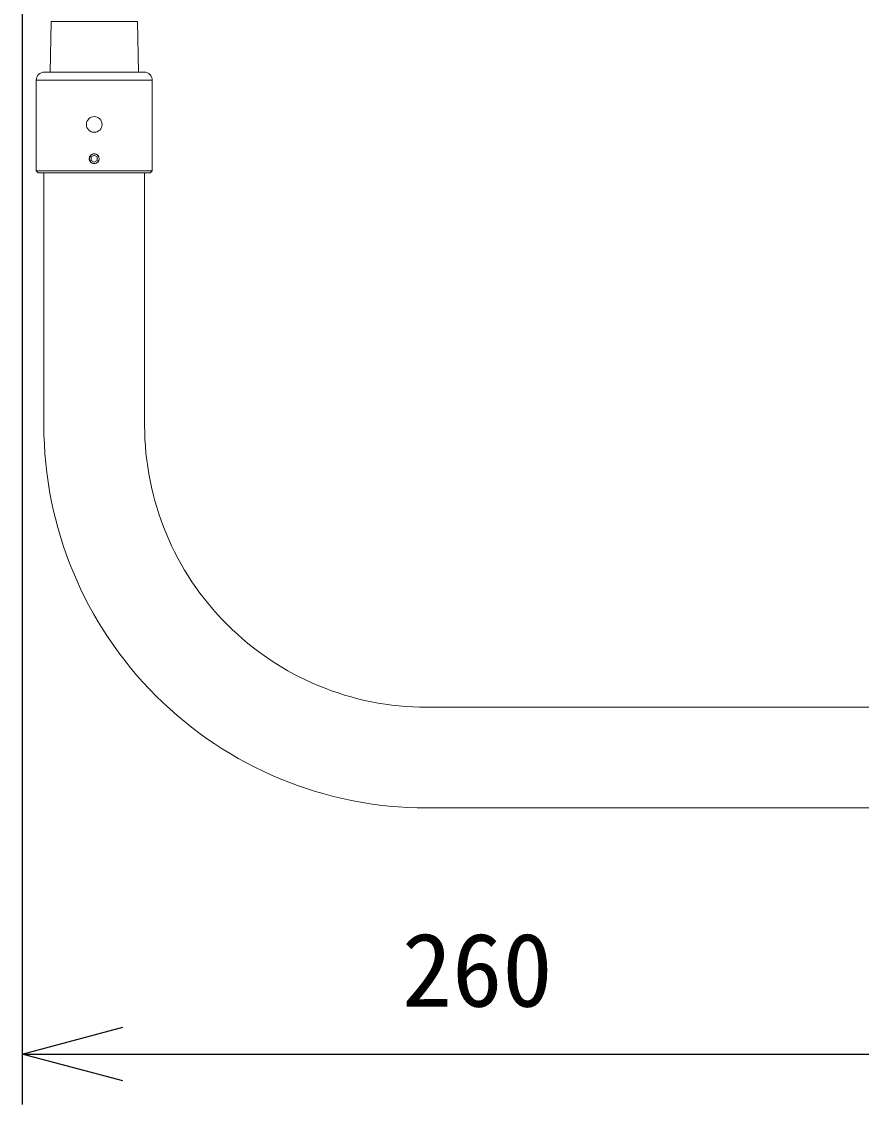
# Model space of a CAD drawing. Units: millimetres, scale not verified. Extents: x -63 to 62, y -56 to 57.
# Drawn here: x 11.02 to 31.86, y 4.61 to 31.49 of the extents above; entities that cross this region are included whole.
import ezdxf
from ezdxf.enums import TextEntityAlignment as Align

# ---------------------------------------------------------------- set-up
doc = ezdxf.new("R2010")
doc.units = ezdxf.units.MM
doc.header["$LTSCALE"] = 0.125
doc.header["$PDMODE"] = 32
doc.header["$PDSIZE"] = 0.025
for name, color, linetype in [('0-0_0', 7, 'Continuous'), ('0-1_DEFPOINTS', 7, 'Continuous'), ('0-6_SUNPO', 7, 'Continuous')]:
    doc.layers.add(name, color=color, linetype=linetype)
doc.layers.add('0-5_GAIKEI', color=1, linetype='Continuous', lineweight=18)
doc.styles.add('ＭＳ ゴシック', font='')
doc.styles.get('ＭＳ ゴシック').set_extended_font_data('MS Gothic')

# ---------------------------------------------------------------- blocks, each defined once
blk = doc.blocks.new('_OPEN30')
at = {"layer": '0-0_0'}
blk.add_line((0, 0), (-1, 0), dxfattribs=at)
blk.add_lwpolyline([(-1, 0.26795), (0, 0), (-1, -0.26795)], dxfattribs=at)
blk = doc.blocks.new('D1')
at = {"layer": '0-1_DEFPOINTS'}
for p in [(619.7328, 221.2502), (645.7213, 195.0809), (645.7213, 193.721)]:
    blk.add_point(p, dxfattribs=at)
at = {"layer": '0-6_SUNPO'}
for p, q in [((619.7328, 220.6252), (619.7328, 192.471)), ((645.7213, 194.4559), (645.7213, 192.471)), ((622.2328, 193.721), (643.2213, 193.721))]:
    blk.add_line(p, q, dxfattribs=at)
at = {"layer": '0-6_SUNPO', "xscale": 2.5, "yscale": 2.5, "rotation": 180}
blk.add_blockref('_OPEN30', (619.7328, 193.721), dxfattribs=at)
at = {"layer": '0-6_SUNPO', "xscale": 2.5, "yscale": 2.5}
blk.add_blockref('_OPEN30', (645.7213, 193.721), dxfattribs=at)
at = {"layer": '0-6_SUNPO', "style": 'ＭＳ ゴシック'}
blk.add_text('260', height=1.833, dxfattribs=at).set_placement((629.1556, 194.346), align=Align.BOTTOM_LEFT)
blk = doc.blocks.new('D7')
at = {"layer": '0-1_DEFPOINTS'}
for p in [(630.2717, 221.4509), (645.7213, 195.0809), (656.7462, 195.0809)]:
    blk.add_point(p, dxfattribs=at)
at = {"layer": '0-6_SUNPO'}
for p, q in [((630.8967, 221.4509), (657.9962, 221.4509)), ((656.7462, 218.9509), (656.7462, 197.5809)), ((646.3463, 195.0809), (657.9962, 195.0809))]:
    blk.add_line(p, q, dxfattribs=at)
at = {"layer": '0-6_SUNPO', "xscale": 2.5, "yscale": 2.5}
for p, rotation in [((656.7462, 221.4509), 90), ((656.7462, 195.0809), 270)]:
    blk.add_blockref('_OPEN30', p, dxfattribs=dict(at, rotation=rotation))
at = {"layer": '0-6_SUNPO', "style": 'ＭＳ ゴシック'}
blk.add_text('264', height=1.833, rotation=90, dxfattribs=at).set_placement((656.1212, 204.6349), align=Align.BOTTOM_LEFT)

msp = doc.modelspace()

# ---------------------------------------------------------------- linework, layer by layer
at = {"layer": '0-5_GAIKEI', "color": 7}
for p, q in [((11.7503, 31.4876), (11.7285, 30.235)), ((13.8961, 31.4876), (13.918, 30.235)), ((14.0632, 30.235), (11.5832, 30.235)), ((11.3832, 27.785), (11.3832, 30.035)), ((14.2632, 27.785), (14.2632, 30.035)), ((11.3832, 27.785), (11.4332, 27.735)), ((11.4332, 27.735), (14.2132, 27.735)), ((11.5732, 21.465), (11.5732, 27.735)), ((14.0732, 27.735), (14.0732, 21.465)), ((14.2632, 27.785), (14.2132, 27.735)), ((35.6232, 14.465), (21.0732, 14.465)), ((35.5432, 11.965), (21.0732, 11.965))]:
    msp.add_line(p, q, dxfattribs=at)
at = {"layer": '0-5_GAIKEI'}
for p, q in [((13.8961, 31.4876), (11.7503, 31.4876)), ((14.2632, 30.035), (11.3832, 30.035)), ((11.3832, 27.785), (14.2632, 27.785))]:
    msp.add_line(p, q, dxfattribs=at)
msp.add_lwpolyline([(12.8984, 28.128), (12.8981, 28.0414), (12.8229, 27.9984), (12.7481, 28.042), (12.7484, 28.1286), (12.8235, 28.1716)], close=True, dxfattribs=at)
for centre, radius in [((12.8232, 28.935), 0.195), ((12.8232, 28.085), 0.125), ((12.8232, 28.085), 0.12)]:
    msp.add_circle(centre, radius, dxfattribs=at)
at = {"layer": '0-5_GAIKEI', "color": 7}
for centre, radius, start, end in [((11.5832, 30.035), 0.2, 90, 180.00001), ((14.0632, 30.035), 0.2, 0, 90), ((21.0732, 21.465), 9.5, 179.99999, 270), ((21.0732, 21.465), 7, 179.99999, 270)]:
    msp.add_arc(centre, radius, start, end, dxfattribs=at)

# ---------------------------------------------------------------- block references
at = {"layer": '0-6_SUNPO'}
for name in ['D1', 'D7']:
    msp.add_blockref(name, (-608.6981, -187.8659), dxfattribs=at)

doc.saveas('drawing.dxf')
